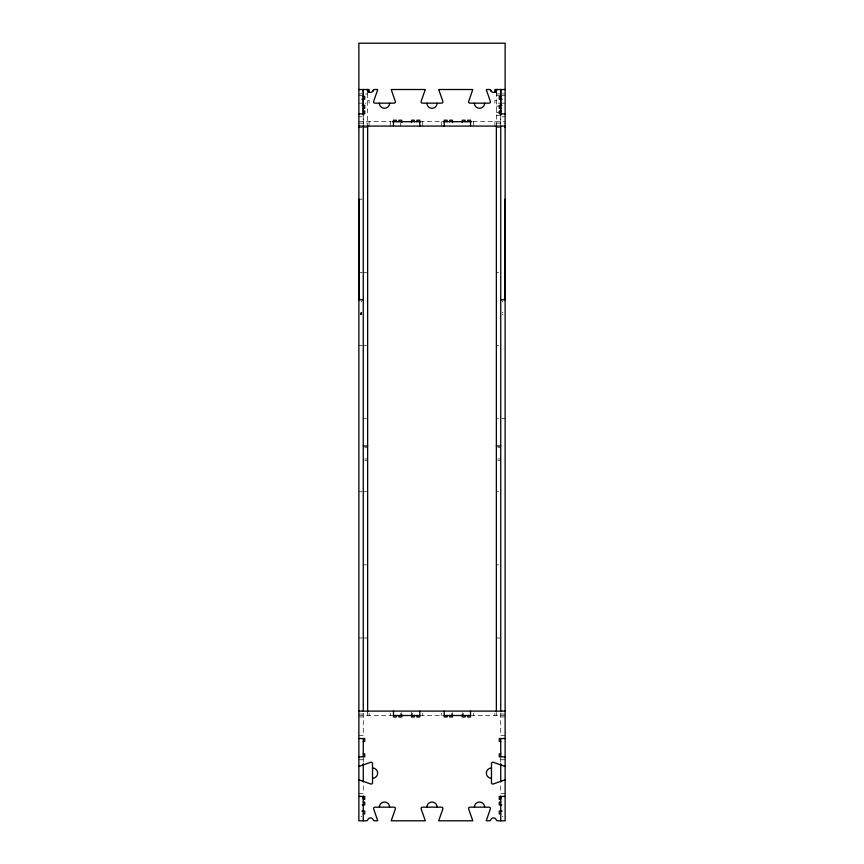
<?xml version="1.0" encoding="UTF-8"?>
<svg xmlns="http://www.w3.org/2000/svg" width="864" height="864" viewBox="0 0 864 864"><rect width="100%" height="100%" fill="white"/><g stroke="black" fill="none" stroke-linecap="round" stroke-linejoin="round"><path stroke-width="0.65" stroke-dasharray="4.32 3.24" d="M363.258 123.152L363.258 116.813L358.873 116.813M500.742 123.152L500.742 116.813L505.127 116.813M358.873 93.906L362.167 93.906M365.45 93.906L367.643 93.906M496.357 93.906L500.742 93.906M501.833 93.906L505.127 93.906M358.873 95.364L362.167 95.364M496.357 95.364L499.64 95.364M501.833 95.364L505.127 95.364M367.643 100.246L369.112 100.246L369.112 103.162L365.267 103.162M496.357 100.246L494.888 100.246L494.888 103.162L501.293 103.162M358.873 103.162L363.992 103.162M501.833 103.162L505.127 103.162M496.357 106.088L499.64 106.088M496.357 112.428L499.64 112.428M496.357 115.355L499.64 115.355M358.873 121.694L391.079 121.694M419.807 121.694L444.193 121.694M472.921 121.694L505.127 121.694M358.873 123.152L367.643 123.152M496.357 123.152L505.127 123.152M358.873 127.537L362.167 127.537M363.258 127.537L367.643 127.537M496.357 127.537L500.742 127.537M358.873 199.206L362.167 199.206M358.873 272.333L362.167 272.333M363.258 272.333L366.552 272.333M496.357 272.333L498.55 272.333M361.066 301.46L361.8 301.46M502.2 301.46L502.934 301.46M361.066 312.682L361.8 312.682M502.2 312.682L502.934 312.682M360.515 312.995L361.616 312.995L361.616 314.356M360.515 313.308L361.616 313.308M360.515 313.61L361.616 313.61M360.515 313.87L361.616 313.87M360.515 314.086L361.616 314.086M360.515 314.248L361.616 314.248M360.515 314.356L361.8 314.388M502.2 314.388L502.934 314.388M358.873 345.46L362.167 345.46M363.258 345.46L366.552 345.46M496.357 345.46L498.55 345.46M363.258 418.597L366.552 418.597M496.357 418.597L498.55 418.597M501.833 418.597L505.127 418.597M364.727 447.714L367.643 447.714M497.815 447.714L500.742 447.714M364.727 458.935L367.643 458.935M497.815 458.935L500.742 458.935M364.727 460.642L367.643 460.642M497.815 460.642L500.742 460.642M358.873 491.724L362.167 491.724M363.258 491.724L366.552 491.724M496.357 491.724L498.55 491.724M363.258 564.851L366.552 564.851M496.357 564.851L498.55 564.851M358.873 637.978L362.167 637.978M363.258 637.978L367.643 637.978M496.357 637.978L500.742 637.978M358.873 714.031L363.258 714.031M500.742 714.031L505.127 714.031M358.873 715.5L393.487 715.5M419.807 715.5L444.193 715.5M470.513 715.5L505.127 715.5M358.873 716.958L363.258 716.958M500.742 716.958L505.127 716.958M358.873 735.61L363.258 735.61L363.258 713.156M505.127 735.61L500.742 735.61L500.742 710.813M358.873 759.737L363.258 759.737M500.742 759.737L505.127 759.737M358.873 793.498L363.258 793.498L363.258 783.108M505.127 793.498L500.742 793.498L500.742 783.108M361.066 816.415L361.8 816.415M502.2 816.415L502.934 816.415M500.742 115.085L500.742 126.079M500.742 757.793L500.742 762.34M496.357 92.21L496.357 126.079M496.357 713.156L496.357 715.5M494.888 121.694L494.888 126.079M494.888 713.297L494.888 715.5M473.44 121.694L473.44 126.079M473.44 713.297L473.44 715.5M463.32 713.297L463.32 715.5M462.229 712.573L462.229 714.031M452.477 712.573L452.477 714.031M451.375 713.297L451.375 715.5M441.266 121.694L441.266 126.079M441.266 713.297L441.266 715.5M422.734 121.694L422.734 126.079M422.734 713.297L422.734 715.5M412.625 713.297L412.625 715.5M411.523 711.99L411.523 714.323M401.771 712.573L401.771 714.031M400.68 122.785L400.68 126.079M400.68 713.297L400.68 715.5M390.56 121.694L390.56 126.079M390.56 713.297L390.56 715.5M369.112 121.694L369.112 126.079M369.112 713.297L369.112 715.5M367.643 93.55L367.643 126.079M367.643 711.99L367.643 715.5M363.258 115.085L363.258 126.079M363.258 757.793L363.258 762.34M361.066 312.995L361.066 314.356"/><path stroke-width="1.3" d="M363.258 113.886L363.258 89.51L363.258 115.085M500.742 113.886L500.742 89.51L500.742 115.085M372.827 91.26L373.442 90.104M495.86 91.26L496.487 90.104M358.873 89.51L369.112 89.51L369.112 92.437M505.127 89.51L494.888 89.51L494.888 92.437M363.258 96.336L364.727 96.336L364.727 99.263L362.167 99.263M500.742 96.336L499.273 96.336L499.273 99.263L501.833 99.263M362.167 99.09L363.258 99.09M500.742 99.09L501.833 99.09M362.167 105.354L364.727 105.354L364.727 108.281L363.258 108.281M501.833 105.354L499.273 105.354L499.273 108.281L500.742 108.281M363.258 110.97L364.727 110.97L364.727 113.886L358.873 113.886M500.742 110.97L499.273 110.97L499.273 113.886L505.127 113.886M392.418 121.694L420.595 121.694M443.405 121.694L471.582 121.694M363.258 299.754L358.873 299.754L358.873 126.079L505.127 126.079L505.127 299.754L500.742 299.754M363.258 446.018L367.643 446.018M496.357 446.018L500.742 446.018M358.873 711.104L505.127 711.104M393.487 715.5L419.807 715.5M444.193 715.5L470.513 715.5M358.873 738.526L364.727 738.526L364.727 741.452L363.258 741.452M505.127 738.526L499.273 738.526L499.273 741.452L500.742 741.452M363.258 753.883L364.727 753.883L364.727 756.81L358.873 756.81M500.742 753.883L499.273 753.883L499.273 756.81L505.127 756.81M358.873 796.424L364.727 796.424L364.727 799.351L363.258 799.351M505.127 796.424L499.273 796.424L499.273 799.351L500.742 799.351M362.524 797.882L363.258 797.882M500.742 797.882L501.476 797.882M363.258 802.03L364.727 802.03L364.727 804.956L362.167 804.956M500.742 802.03L499.273 802.03L499.273 804.956L501.833 804.956M362.167 811.048L364.727 811.048L364.727 813.974L363.258 813.974M501.833 811.048L499.273 811.048L499.273 813.974L500.742 813.974M362.167 811.231L363.258 811.231M500.742 811.231L501.833 811.231M490.558 90.104L491.173 91.26M367.513 90.104L368.14 91.26M505.127 127.537L505.127 43.2L358.873 43.2L358.873 127.537M505.127 199.206L505.127 820.8L497.653 820.8A1.458 1.458 0 0 1 496.282 819.828A2.927 2.927 0 0 0 490.763 819.828A1.458 1.458 0 0 1 489.38 820.8L486.302 820.8A1.458 1.458 0 0 1 486.356 820.379L490.482 808.607A1.458 1.458 0 0 0 489.013 807.149L470.005 807.149A1.458 1.458 0 0 0 468.536 808.607L472.662 820.379A1.458 1.458 0 0 1 472.716 820.8L438.793 820.8A1.458 1.458 0 0 1 438.847 820.379L442.973 808.607A1.458 1.458 0 0 0 441.504 807.149L422.496 807.149A1.458 1.458 0 0 0 421.027 808.607L425.153 820.379A1.458 1.458 0 0 1 425.207 820.8L391.284 820.8A1.458 1.458 0 0 1 391.338 820.379L395.464 808.607A1.458 1.458 0 0 0 393.995 807.149L374.987 807.149A1.458 1.458 0 0 0 373.518 808.607L377.644 820.379A1.469 1.469 0 0 1 377.698 820.8L374.62 820.8A1.458 1.458 0 0 1 373.237 819.828A2.927 2.927 0 0 0 367.718 819.828A1.458 1.458 0 0 1 366.347 820.8L358.873 820.8L358.873 199.206M500.742 126.079L500.742 711.104M500.742 738.526L500.742 756.81M500.742 763.636L500.742 781.812M500.742 796.068L500.742 820.8M496.357 89.51L496.357 92.21M496.357 125.593L496.357 711.99M470.513 126.079L470.513 120.226L467.586 120.226L467.586 121.694M470.513 711.104L470.513 716.958L467.586 716.958L467.586 715.5M465.156 121.694L465.156 120.226L462.229 120.226L462.229 122.569M465.156 715.5L465.156 716.958L462.229 716.958L462.229 714.614M452.477 122.569L452.477 120.226L449.55 120.226L449.55 121.694M452.477 714.614L452.477 716.958L449.55 716.958L449.55 715.5M447.109 121.694L447.109 120.226L444.193 120.226L444.193 126.079M447.109 715.5L447.109 716.958L444.193 716.958L444.193 711.104M419.807 126.079L419.807 120.226L416.891 120.226L416.891 121.694M419.807 711.104L419.807 716.958L416.891 716.958L416.891 715.5M414.45 121.694L414.45 120.226L411.523 120.226L411.523 122.569M414.45 715.5L414.45 716.958L411.523 716.958L411.523 714.614M401.771 122.569L401.771 120.226L398.844 120.226L398.844 121.694M401.771 714.614L401.771 716.958L398.844 716.958L398.844 715.5M396.414 121.694L396.414 120.226L393.487 120.226L393.487 126.079M396.414 715.5L396.414 716.958L393.487 716.958L393.487 711.104M367.643 89.51L367.643 92.21M367.643 125.593L367.643 711.99M363.258 126.079L363.258 711.104M363.258 738.526L363.258 756.81M363.258 763.636L363.258 781.812M363.258 796.068L363.258 820.8M474.39 807.149A5.119 5.119 0 0 1 479.509 802.03A5.119 5.119 0 0 1 484.628 807.149M426.881 807.149A5.119 5.119 0 0 1 432 802.03A5.119 5.119 0 0 1 437.119 807.149M379.372 807.149A5.119 5.119 0 0 1 384.491 802.03A5.119 5.119 0 0 1 389.61 807.149M358.873 766.346A1.458 1.458 0 0 0 359.294 766.282L371.056 762.167A1.458 1.458 0 0 1 372.524 763.625L372.524 782.644A1.458 1.458 0 0 1 371.056 784.102L359.294 779.987A1.458 1.458 0 0 0 358.873 779.922M505.127 766.346A1.458 1.458 0 0 1 504.706 766.282L492.944 762.167A1.458 1.458 0 0 0 491.476 763.625L491.476 782.644A1.458 1.458 0 0 0 492.944 784.102L504.706 779.987A1.458 1.458 0 0 1 505.127 779.922M372.524 768.01A5.119 5.119 0 0 1 377.644 773.129A5.119 5.119 0 0 1 372.524 778.248M491.476 778.248A5.119 5.119 0 0 1 486.356 773.129A5.119 5.119 0 0 1 491.476 768.01M389.61 103.162A5.119 5.119 0 0 1 384.491 108.281A5.119 5.119 0 0 1 379.372 103.162M366.347 89.51A1.458 1.458 0 0 1 367.718 90.493A2.927 2.927 0 0 0 373.237 90.493A1.458 1.458 0 0 1 374.62 89.51L377.698 89.51A1.458 1.458 0 0 1 377.644 89.932L373.518 101.704A1.458 1.458 0 0 0 374.987 103.162L393.995 103.162A1.458 1.458 0 0 0 395.464 101.704L391.338 89.932A1.469 1.469 0 0 1 391.284 89.51L425.207 89.51A1.469 1.469 0 0 1 425.153 89.932L421.027 101.704A1.458 1.458 0 0 0 422.496 103.162L441.504 103.162A1.458 1.458 0 0 0 442.973 101.704L438.847 89.932A1.469 1.469 0 0 1 438.793 89.51L472.716 89.51A1.458 1.458 0 0 1 472.662 89.932L468.536 101.704A1.458 1.458 0 0 0 470.005 103.162L489.013 103.162A1.458 1.458 0 0 0 490.482 101.704L486.356 89.932A1.447 1.447 0 0 1 486.302 89.51L489.38 89.51A1.458 1.458 0 0 1 490.763 90.493A2.927 2.927 0 0 0 496.282 90.493A1.458 1.458 0 0 1 497.653 89.51M484.628 103.162A5.119 5.119 0 0 1 479.509 108.281A5.119 5.119 0 0 1 474.39 103.162M437.119 103.162A5.119 5.119 0 0 1 432 108.281A5.119 5.119 0 0 1 426.881 103.162"/></g></svg>
